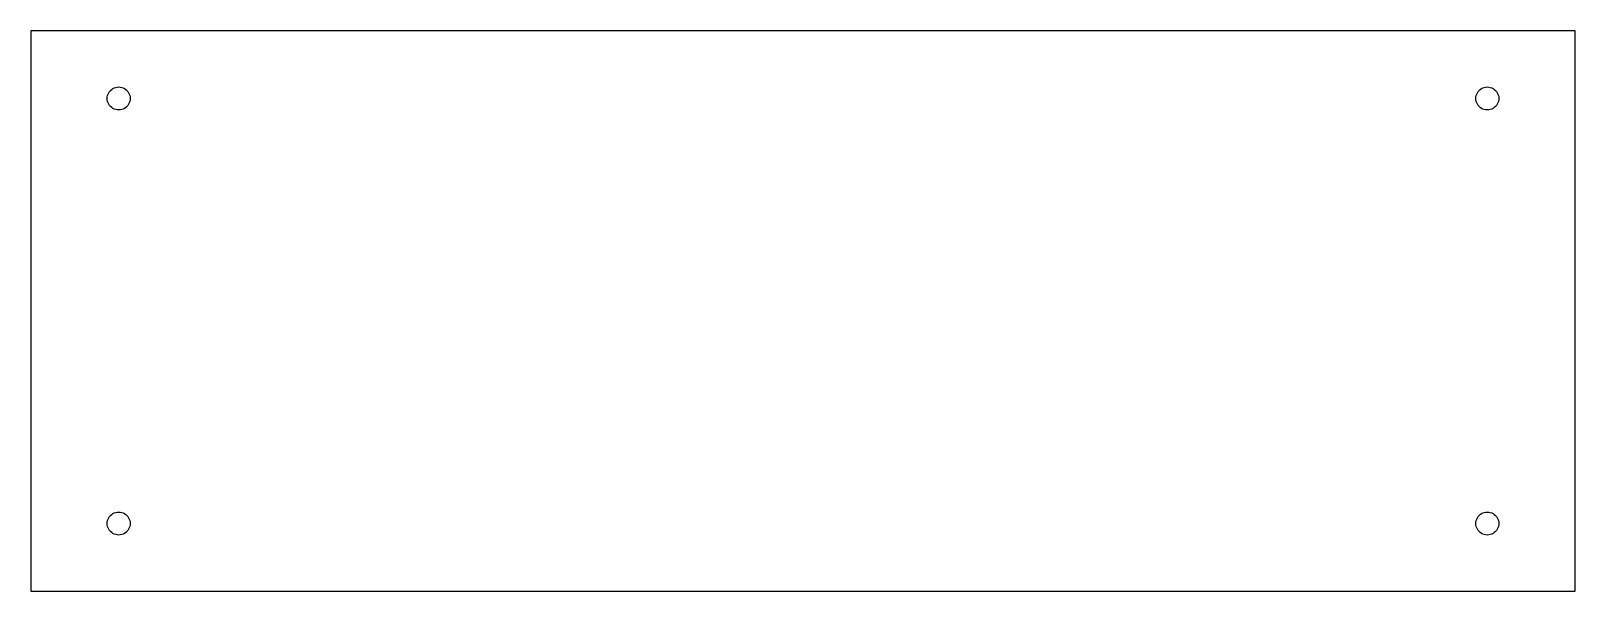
# Model space of a CAD drawing. Header units: metres. Extents: x 0 to 229, y 0 to 83.
import ezdxf

# ---------------------------------------------------------------- set-up
doc = ezdxf.new("R2010")
doc.units = ezdxf.units.M

msp = doc.modelspace()

# ---------------------------------------------------------------- linework, layer by layer
for p, q in [((228.6, 82.9), (0, 82.9)), ((0, 82.9), (0, 0)), ((228.6, 0), (228.6, 82.9)), ((11.3145, 73.1219), (11.3579, 73.34)), ((11.3579, 73.34), (11.4294, 73.5506)), ((11.4294, 73.5506), (11.5278, 73.75)), ((11.5278, 73.75), (11.6513, 73.9349)), ((11.6513, 73.9349), (11.7979, 74.1021)), ((11.7979, 74.1021), (11.9651, 74.2487)), ((11.9651, 74.2487), (12.15, 74.3722)), ((12.15, 74.3722), (12.3494, 74.4706)), ((12.3494, 74.4706), (12.56, 74.5421)), ((12.56, 74.5421), (12.7781, 74.5855)), ((12.7781, 74.5855), (13, 74.6)), ((13, 74.6), (13.2219, 74.5855)), ((13.2219, 74.5855), (13.44, 74.5421)), ((13.44, 74.5421), (13.6506, 74.4706)), ((13.6506, 74.4706), (13.85, 74.3722)), ((13.85, 74.3722), (14.0349, 74.2487)), ((14.0349, 74.2487), (14.2021, 74.1021)), ((14.2021, 74.1021), (14.3487, 73.9349)), ((14.3487, 73.9349), (14.4722, 73.75)), ((14.4722, 73.75), (14.5706, 73.5506)), ((14.5706, 73.5506), (14.6421, 73.34)), ((14.6421, 73.34), (14.6855, 73.1219)), ((213.915, 73.1219), (213.958, 73.34)), ((213.958, 73.34), (214.029, 73.5506)), ((214.029, 73.5506), (214.128, 73.75)), ((214.128, 73.75), (214.251, 73.9349)), ((214.251, 73.9349), (214.398, 74.1021)), ((214.398, 74.1021), (214.565, 74.2487)), ((214.565, 74.2487), (214.75, 74.3722)), ((214.75, 74.3722), (214.949, 74.4706)), ((214.949, 74.4706), (215.16, 74.5421)), ((215.16, 74.5421), (215.378, 74.5855)), ((215.378, 74.5855), (215.6, 74.6)), ((215.6, 74.6), (215.822, 74.5855)), ((215.822, 74.5855), (216.04, 74.5421)), ((216.04, 74.5421), (216.251, 74.4706)), ((216.251, 74.4706), (216.45, 74.3722)), ((216.45, 74.3722), (216.635, 74.2487)), ((216.635, 74.2487), (216.802, 74.1021)), ((216.802, 74.1021), (216.949, 73.9349)), ((216.949, 73.9349), (217.072, 73.75)), ((217.072, 73.75), (217.171, 73.5506)), ((217.171, 73.5506), (217.242, 73.34)), ((217.242, 73.34), (217.285, 73.1219)), ((11.3, 72.9), (11.3145, 73.1219)), ((11.3145, 72.6781), (11.3, 72.9)), ((11.3579, 72.46), (11.3145, 72.6781)), ((11.4294, 72.2494), (11.3579, 72.46)), ((11.5278, 72.05), (11.4294, 72.2494)), ((11.6513, 71.8651), (11.5278, 72.05)), ((11.7979, 71.6979), (11.6513, 71.8651)), ((11.9651, 71.5513), (11.7979, 71.6979)), ((12.15, 71.4278), (11.9651, 71.5513)), ((12.3494, 71.3294), (12.15, 71.4278)), ((12.56, 71.2579), (12.3494, 71.3294)), ((12.7781, 71.2145), (12.56, 71.2579)), ((13, 71.2), (12.7781, 71.2145)), ((13.2219, 71.2145), (13, 71.2)), ((13.44, 71.2579), (13.2219, 71.2145)), ((13.6506, 71.3294), (13.44, 71.2579)), ((13.85, 71.4278), (13.6506, 71.3294)), ((14.0349, 71.5513), (13.85, 71.4278)), ((14.2021, 71.6979), (14.0349, 71.5513)), ((14.3487, 71.8651), (14.2021, 71.6979)), ((14.4722, 72.05), (14.3487, 71.8651)), ((14.5706, 72.2494), (14.4722, 72.05)), ((14.6421, 72.46), (14.5706, 72.2494)), ((14.6855, 72.6781), (14.6421, 72.46)), ((14.6855, 73.1219), (14.7, 72.9)), ((14.7, 72.9), (14.6855, 72.6781)), ((213.9, 72.9), (213.915, 73.1219)), ((213.915, 72.6781), (213.9, 72.9)), ((213.958, 72.46), (213.915, 72.6781)), ((214.029, 72.2494), (213.958, 72.46)), ((214.128, 72.05), (214.029, 72.2494)), ((214.251, 71.8651), (214.128, 72.05)), ((214.398, 71.6979), (214.251, 71.8651)), ((214.565, 71.5513), (214.398, 71.6979)), ((214.75, 71.4278), (214.565, 71.5513)), ((214.949, 71.3294), (214.75, 71.4278)), ((215.16, 71.2579), (214.949, 71.3294)), ((215.378, 71.2145), (215.16, 71.2579)), ((215.6, 71.2), (215.378, 71.2145)), ((215.822, 71.2145), (215.6, 71.2)), ((216.04, 71.2579), (215.822, 71.2145)), ((216.251, 71.3294), (216.04, 71.2579)), ((216.45, 71.4278), (216.251, 71.3294)), ((216.635, 71.5513), (216.45, 71.4278)), ((216.802, 71.6979), (216.635, 71.5513)), ((216.949, 71.8651), (216.802, 71.6979)), ((217.072, 72.05), (216.949, 71.8651)), ((217.171, 72.2494), (217.072, 72.05)), ((217.242, 72.46), (217.171, 72.2494)), ((217.285, 72.6781), (217.242, 72.46)), ((217.285, 73.1219), (217.3, 72.9)), ((217.3, 72.9), (217.285, 72.6781)), ((11.9651, 11.3487), (12.15, 11.4722)), ((12.15, 11.4722), (12.3494, 11.5706)), ((12.3494, 11.5706), (12.56, 11.6421)), ((12.56, 11.6421), (12.7781, 11.6855)), ((12.7781, 11.6855), (13, 11.7)), ((13, 11.7), (13.2219, 11.6855)), ((13.2219, 11.6855), (13.44, 11.6421)), ((13.44, 11.6421), (13.6506, 11.5706)), ((13.6506, 11.5706), (13.85, 11.4722)), ((13.85, 11.4722), (14.0349, 11.3487)), ((214.565, 11.3487), (214.75, 11.4722)), ((214.75, 11.4722), (214.949, 11.5706)), ((214.949, 11.5706), (215.16, 11.6421)), ((215.16, 11.6421), (215.378, 11.6855)), ((215.378, 11.6855), (215.6, 11.7)), ((215.6, 11.7), (215.822, 11.6855)), ((215.822, 11.6855), (216.04, 11.6421)), ((216.04, 11.6421), (216.251, 11.5706)), ((216.251, 11.5706), (216.45, 11.4722)), ((216.45, 11.4722), (216.635, 11.3487)), ((11.3, 10), (11.3145, 10.2219)), ((11.3145, 9.7781), (11.3, 10)), ((11.3145, 10.2219), (11.3579, 10.44)), ((11.3579, 9.56001), (11.3145, 9.7781)), ((11.3579, 10.44), (11.4294, 10.6506)), ((11.4294, 9.34944), (11.3579, 9.56001)), ((11.4294, 10.6506), (11.5278, 10.85)), ((11.5278, 9.15), (11.4294, 9.34944)), ((11.5278, 10.85), (11.6513, 11.0349)), ((11.6513, 8.96511), (11.5278, 9.15)), ((11.6513, 11.0349), (11.7979, 11.2021)), ((11.7979, 11.2021), (11.9651, 11.3487)), ((14.0349, 11.3487), (14.2021, 11.2021)), ((14.2021, 11.2021), (14.3487, 11.0349)), ((14.3487, 11.0349), (14.4722, 10.85)), ((14.4722, 9.15), (14.3487, 8.96511)), ((14.4722, 10.85), (14.5706, 10.6506)), ((14.5706, 9.34944), (14.4722, 9.15)), ((14.5706, 10.6506), (14.6421, 10.44)), ((14.6421, 9.56001), (14.5706, 9.34944)), ((14.6421, 10.44), (14.6855, 10.2219)), ((14.6855, 9.7781), (14.6421, 9.56001)), ((14.6855, 10.2219), (14.7, 10)), ((14.7, 10), (14.6855, 9.7781)), ((213.9, 10), (213.915, 10.2219)), ((213.915, 9.7781), (213.9, 10)), ((213.915, 10.2219), (213.958, 10.44)), ((213.958, 9.56001), (213.915, 9.7781)), ((213.958, 10.44), (214.029, 10.6506)), ((214.029, 9.34944), (213.958, 9.56001)), ((214.029, 10.6506), (214.128, 10.85)), ((214.128, 9.15), (214.029, 9.34944)), ((214.128, 10.85), (214.251, 11.0349)), ((214.251, 8.96511), (214.128, 9.15)), ((214.251, 11.0349), (214.398, 11.2021)), ((214.398, 11.2021), (214.565, 11.3487)), ((216.635, 11.3487), (216.802, 11.2021)), ((216.802, 11.2021), (216.949, 11.0349)), ((216.949, 11.0349), (217.072, 10.85)), ((217.072, 9.15), (216.949, 8.96511)), ((217.072, 10.85), (217.171, 10.6506)), ((217.171, 9.34944), (217.072, 9.15)), ((217.171, 10.6506), (217.242, 10.44)), ((217.242, 9.56001), (217.171, 9.34944)), ((217.242, 10.44), (217.285, 10.2219)), ((217.285, 9.7781), (217.242, 9.56001)), ((217.285, 10.2219), (217.3, 10)), ((217.3, 10), (217.285, 9.7781)), ((11.7979, 8.79792), (11.6513, 8.96511)), ((11.9651, 8.6513), (11.7979, 8.79792)), ((12.15, 8.52776), (11.9651, 8.6513)), ((12.3494, 8.4294), (12.15, 8.52776)), ((12.56, 8.35793), (12.3494, 8.4294)), ((12.7781, 8.31454), (12.56, 8.35793)), ((13, 8.3), (12.7781, 8.31454)), ((13.2219, 8.31454), (13, 8.3)), ((13.44, 8.35793), (13.2219, 8.31454)), ((13.6506, 8.4294), (13.44, 8.35793)), ((13.85, 8.52776), (13.6506, 8.4294)), ((14.0349, 8.6513), (13.85, 8.52776)), ((14.2021, 8.79792), (14.0349, 8.6513)), ((14.3487, 8.96511), (14.2021, 8.79792)), ((214.398, 8.79792), (214.251, 8.96511)), ((214.565, 8.6513), (214.398, 8.79792)), ((214.75, 8.52776), (214.565, 8.6513)), ((214.949, 8.4294), (214.75, 8.52776)), ((215.16, 8.35793), (214.949, 8.4294)), ((215.378, 8.31454), (215.16, 8.35793)), ((215.6, 8.3), (215.378, 8.31454)), ((215.822, 8.31454), (215.6, 8.3)), ((216.04, 8.35793), (215.822, 8.31454)), ((216.251, 8.4294), (216.04, 8.35793)), ((216.45, 8.52776), (216.251, 8.4294)), ((216.635, 8.6513), (216.45, 8.52776)), ((216.802, 8.79792), (216.635, 8.6513)), ((216.949, 8.96511), (216.802, 8.79792)), ((0, 0), (228.6, 0))]:
    msp.add_line(p, q)

doc.saveas('drawing.dxf')
